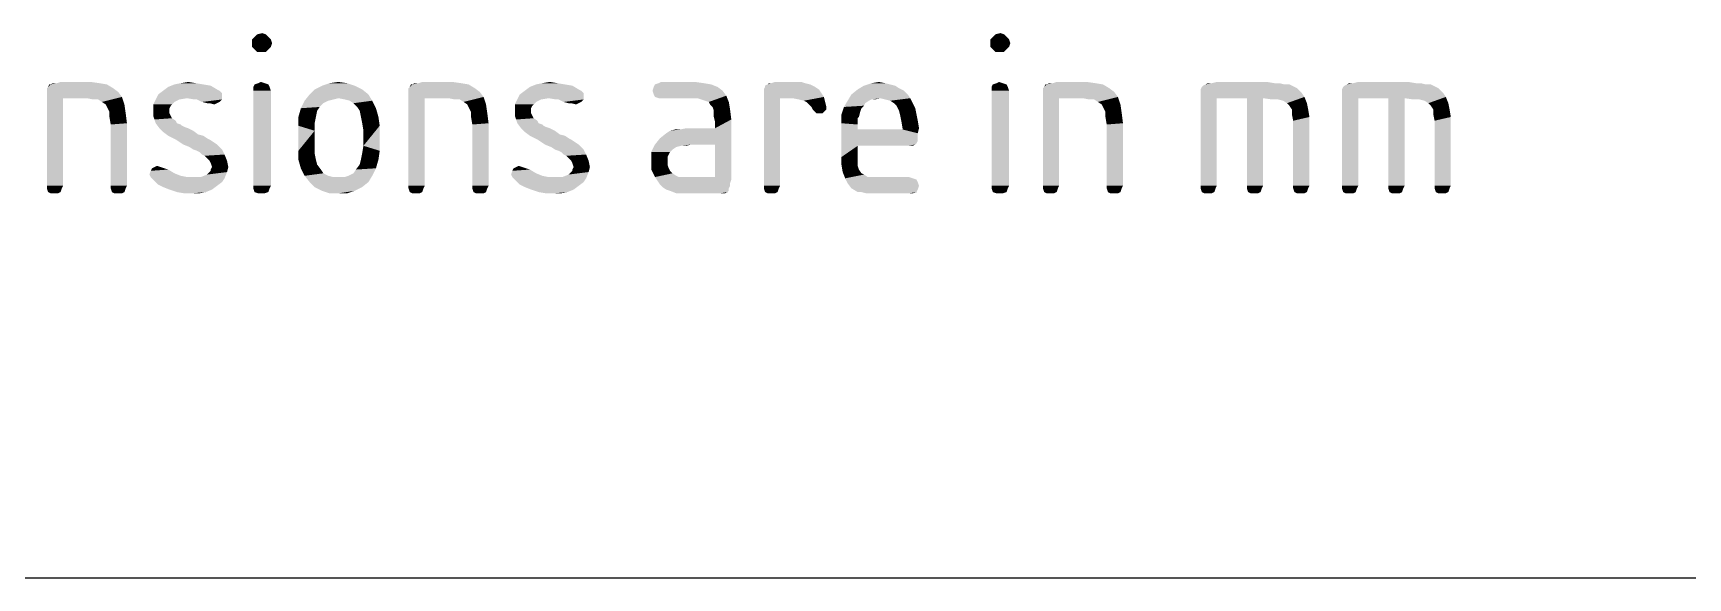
# Model space of a CAD drawing. Header units: millimetres. Extents: x 0 to 420, y 0 to 297.
# Drawn here: x 309.56 to 346.59, y 0 to 12.19 of the extents above; entities that cross this region are included whole.
import ezdxf

# ---------------------------------------------------------------- set-up
doc = ezdxf.new("R2010")
doc.units = ezdxf.units.MM
doc.header["$LTSCALE"] = 23.1
doc.layers.get('0').update_dxf_attribs({"linetype": 'CONTINUOUS'})

msp = doc.modelspace()

# ---------------------------------------------------------------- linework, layer by layer
at = {"color": 7, "linetype": 'Continuous'}
msp.add_line((0, 0), (420, 0), dxfattribs=at)
at = {"color": 2, "linetype": 'Continuous'}
for points in [[(314.824, 12.102), (314.46, 12.046), (314.516, 12.102)], [(314.46, 12.046), (314.824, 12.102), (314.88, 12.046)], [(314.88, 12.046), (314.46, 11.962), (314.46, 12.046)], [(314.46, 11.962), (314.88, 12.046), (314.908, 11.962)], [(314.908, 11.962), (314.46, 11.878), (314.46, 11.962)], [(314.46, 11.878), (314.908, 11.962), (314.88, 11.878)], [(314.88, 11.878), (314.516, 11.822), (314.46, 11.878)], [(314.768, 12.158), (314.516, 12.102), (314.572, 12.158)], [(314.516, 12.102), (314.768, 12.158), (314.824, 12.102)], [(314.516, 11.822), (314.88, 11.878), (314.824, 11.822)], [(314.572, 12.158), (314.684, 12.186), (314.768, 12.158)], [(331.344, 12.102), (330.98, 12.046), (331.036, 12.102)], [(330.98, 12.046), (331.344, 12.102), (331.4, 12.046)], [(331.4, 12.046), (330.98, 11.962), (330.98, 12.046)], [(330.98, 11.962), (331.4, 12.046), (331.428, 11.962)], [(331.428, 11.962), (330.98, 11.878), (330.98, 11.962)], [(330.98, 11.878), (331.428, 11.962), (331.4, 11.878)], [(331.4, 11.878), (331.036, 11.822), (330.98, 11.878)], [(331.288, 12.158), (331.036, 12.102), (331.092, 12.158)], [(331.036, 12.102), (331.288, 12.158), (331.344, 12.102)], [(331.036, 11.822), (331.4, 11.878), (331.344, 11.822)], [(331.092, 12.158), (331.204, 12.186), (331.288, 12.158)], [(314.824, 11.822), (314.572, 11.766), (314.516, 11.822)], [(314.684, 11.766), (314.572, 11.766), (314.824, 11.822)], [(314.684, 11.766), (314.824, 11.822), (314.768, 11.766)], [(331.344, 11.822), (331.092, 11.766), (331.036, 11.822)], [(331.204, 11.766), (331.092, 11.766), (331.344, 11.822)], [(331.204, 11.766), (331.344, 11.822), (331.288, 11.766)], [(309.868, 10.954), (309.896, 10.982), (311.212, 11.038)], [(309.868, 10.954), (311.212, 11.038), (311.352, 10.954)], [(311.352, 10.954), (309.868, 10.898), (309.868, 10.954)], [(309.868, 10.898), (311.352, 10.954), (311.464, 10.87)], [(311.464, 10.87), (309.868, 10.814), (309.868, 10.898)], [(309.868, 10.814), (311.464, 10.87), (311.548, 10.758)], [(309.868, 10.814), (311.548, 10.758), (310.232, 10.73)], [(310.232, 10.73), (309.868, 8.77), (309.868, 10.814)], [(309.952, 11.038), (311.212, 11.038), (309.896, 10.982)], [(309.952, 11.038), (309.896, 10.982), (309.924, 11.038)], [(310.092, 11.066), (311.044, 11.066), (309.952, 11.038)], [(310.092, 11.066), (309.952, 11.038), (310.008, 11.066)], [(309.952, 11.038), (311.044, 11.066), (311.212, 11.038)], [(310.848, 11.094), (310.092, 11.066), (310.176, 11.094)], [(310.092, 11.066), (310.848, 11.094), (311.044, 11.066)], [(310.764, 10.73), (310.232, 10.73), (311.548, 10.758)], [(310.904, 10.702), (310.764, 10.73), (311.548, 10.758)], [(311.016, 10.702), (310.904, 10.702), (311.548, 10.758)], [(311.1, 10.646), (311.016, 10.702), (311.548, 10.758)], [(311.184, 10.59), (311.1, 10.646), (311.548, 10.758)], [(311.184, 10.59), (311.548, 10.758), (311.604, 10.59)], [(313.788, 10.786), (312.304, 10.702), (312.36, 10.814)], [(313.788, 10.786), (313.004, 10.73), (312.304, 10.702)], [(313.732, 10.898), (313.76, 10.87), (312.36, 10.814)], [(313.732, 10.898), (312.36, 10.814), (312.472, 10.898)], [(313.76, 10.87), (313.788, 10.842), (312.36, 10.814)], [(312.36, 10.814), (313.788, 10.842), (313.788, 10.786)], [(313.676, 10.926), (312.472, 10.898), (312.584, 10.982)], [(312.472, 10.898), (313.676, 10.926), (313.732, 10.898)], [(313.368, 11.038), (313.536, 11.01), (312.584, 10.982)], [(313.368, 11.038), (312.584, 10.982), (312.724, 11.038)], [(312.584, 10.982), (313.536, 11.01), (313.676, 10.926)], [(313.2, 11.066), (312.724, 11.038), (312.864, 11.066)], [(312.724, 11.038), (313.2, 11.066), (313.368, 11.038)], [(312.864, 11.066), (313.032, 11.094), (313.2, 11.066)], [(313.172, 10.702), (313.004, 10.73), (313.788, 10.786)], [(313.228, 10.702), (313.172, 10.702), (313.788, 10.786)], [(313.228, 10.702), (313.788, 10.786), (313.788, 10.702)], [(314.824, 11.038), (314.488, 10.982), (314.516, 11.038)], [(314.488, 10.982), (314.824, 11.038), (314.852, 10.982)], [(314.852, 10.982), (314.488, 10.898), (314.488, 10.982)], [(314.488, 10.898), (314.852, 10.982), (314.88, 10.898)], [(314.88, 10.898), (314.488, 8.77), (314.488, 10.898)], [(314.488, 8.77), (314.88, 10.898), (314.88, 8.77)], [(314.74, 11.066), (314.516, 11.038), (314.6, 11.066)], [(314.516, 11.038), (314.74, 11.066), (314.824, 11.038)], [(314.6, 11.066), (314.656, 11.094), (314.74, 11.066)], [(317.064, 10.814), (316.392, 10.73), (315.636, 10.674)], [(317.064, 10.814), (315.636, 10.674), (315.748, 10.814)], [(316.924, 10.926), (315.748, 10.814), (315.86, 10.926)], [(315.748, 10.814), (316.924, 10.926), (317.064, 10.814)], [(316.756, 11.01), (315.86, 10.926), (316.028, 11.01)], [(315.86, 10.926), (316.756, 11.01), (316.924, 10.926)], [(316.588, 11.066), (316.028, 11.01), (316.196, 11.066)], [(316.028, 11.01), (316.588, 11.066), (316.756, 11.01)], [(316.196, 11.066), (316.392, 11.094), (316.588, 11.066)], [(316.532, 10.702), (316.392, 10.73), (317.064, 10.814)], [(316.644, 10.674), (316.532, 10.702), (317.064, 10.814)], [(316.644, 10.674), (317.064, 10.814), (317.148, 10.674)], [(317.96, 10.954), (317.988, 10.982), (319.304, 11.038)], [(317.96, 10.954), (319.304, 11.038), (319.444, 10.954)], [(319.444, 10.954), (317.96, 10.898), (317.96, 10.954)], [(317.96, 10.898), (319.444, 10.954), (319.556, 10.87)], [(319.556, 10.87), (317.96, 10.814), (317.96, 10.898)], [(317.96, 10.814), (319.556, 10.87), (319.64, 10.758)], [(317.96, 10.814), (319.64, 10.758), (318.324, 10.73)], [(318.324, 10.73), (317.96, 8.77), (317.96, 10.814)], [(318.044, 11.038), (319.304, 11.038), (317.988, 10.982)], [(318.044, 11.038), (317.988, 10.982), (318.016, 11.038)], [(318.184, 11.066), (319.136, 11.066), (318.044, 11.038)], [(318.184, 11.066), (318.044, 11.038), (318.1, 11.066)], [(318.044, 11.038), (319.136, 11.066), (319.304, 11.038)], [(318.94, 11.094), (318.184, 11.066), (318.268, 11.094)], [(318.184, 11.066), (318.94, 11.094), (319.136, 11.066)], [(318.856, 10.73), (318.324, 10.73), (319.64, 10.758)], [(318.996, 10.702), (318.856, 10.73), (319.64, 10.758)], [(319.108, 10.702), (318.996, 10.702), (319.64, 10.758)], [(319.192, 10.646), (319.108, 10.702), (319.64, 10.758)], [(319.276, 10.59), (319.192, 10.646), (319.64, 10.758)], [(319.276, 10.59), (319.64, 10.758), (319.696, 10.59)], [(321.88, 10.786), (320.396, 10.702), (320.452, 10.814)], [(321.88, 10.786), (321.096, 10.73), (320.396, 10.702)], [(321.824, 10.898), (321.852, 10.87), (320.452, 10.814)], [(321.824, 10.898), (320.452, 10.814), (320.564, 10.898)], [(321.852, 10.87), (321.88, 10.842), (320.452, 10.814)], [(320.452, 10.814), (321.88, 10.842), (321.88, 10.786)], [(321.768, 10.926), (320.564, 10.898), (320.676, 10.982)], [(320.564, 10.898), (321.768, 10.926), (321.824, 10.898)], [(321.46, 11.038), (321.628, 11.01), (320.676, 10.982)], [(321.46, 11.038), (320.676, 10.982), (320.816, 11.038)], [(320.676, 10.982), (321.628, 11.01), (321.768, 10.926)], [(321.292, 11.066), (320.816, 11.038), (320.956, 11.066)], [(320.816, 11.038), (321.292, 11.066), (321.46, 11.038)], [(320.956, 11.066), (321.124, 11.094), (321.292, 11.066)], [(321.264, 10.702), (321.096, 10.73), (321.88, 10.786)], [(321.32, 10.702), (321.264, 10.702), (321.88, 10.786)], [(321.32, 10.702), (321.88, 10.786), (321.88, 10.702)], [(324.876, 10.982), (323.42, 10.898), (323.448, 10.982)], [(323.42, 10.898), (324.876, 10.982), (324.988, 10.898)], [(324.988, 10.898), (323.448, 10.814), (323.42, 10.898)], [(324.736, 11.038), (323.448, 10.982), (323.476, 11.038)], [(323.448, 10.982), (324.736, 11.038), (324.876, 10.982)], [(323.448, 10.814), (324.988, 10.898), (325.072, 10.786)], [(325.072, 10.786), (323.476, 10.758), (323.448, 10.814)], [(324.568, 11.066), (323.476, 11.038), (323.56, 11.066)], [(323.476, 11.038), (324.568, 11.066), (324.736, 11.038)], [(323.56, 10.73), (323.476, 10.758), (325.072, 10.786)], [(324.372, 11.094), (323.56, 11.066), (323.616, 11.094)], [(323.56, 11.066), (324.372, 11.094), (324.568, 11.066)], [(323.616, 10.73), (323.56, 10.73), (325.072, 10.786)], [(324.428, 10.73), (323.616, 10.73), (325.072, 10.786)], [(324.512, 10.702), (324.428, 10.73), (325.072, 10.786)], [(324.596, 10.674), (324.512, 10.702), (325.072, 10.786)], [(324.68, 10.646), (324.596, 10.674), (325.072, 10.786)], [(324.68, 10.646), (325.072, 10.786), (325.128, 10.646)], [(327.06, 10.982), (325.912, 10.926), (325.94, 10.982)], [(325.912, 10.926), (327.06, 10.982), (327.144, 10.926)], [(327.144, 10.926), (325.912, 10.87), (325.912, 10.926)], [(325.912, 10.87), (327.144, 10.926), (327.2, 10.842)], [(327.2, 10.842), (325.912, 10.814), (325.912, 10.87)], [(325.912, 10.814), (327.2, 10.842), (327.256, 10.758)], [(325.912, 10.814), (327.256, 10.758), (326.276, 10.73)], [(326.276, 10.73), (325.912, 8.77), (325.912, 10.814)], [(326.948, 11.038), (325.94, 11.01), (325.996, 11.038)], [(325.94, 10.982), (325.94, 11.01), (326.948, 11.038)], [(325.94, 10.982), (326.948, 11.038), (327.06, 10.982)], [(326.08, 11.066), (326.836, 11.066), (325.996, 11.038)], [(326.08, 11.066), (325.996, 11.038), (326.024, 11.066)], [(325.996, 11.038), (326.836, 11.066), (326.948, 11.038)], [(326.752, 11.094), (326.08, 11.066), (326.164, 11.094)], [(326.08, 11.066), (326.752, 11.094), (326.836, 11.066)], [(326.556, 10.73), (326.276, 10.73), (327.256, 10.758)], [(326.696, 10.702), (326.556, 10.73), (327.256, 10.758)], [(326.808, 10.674), (326.696, 10.702), (327.256, 10.758)], [(326.864, 10.646), (326.808, 10.674), (327.256, 10.758)], [(326.864, 10.646), (327.256, 10.758), (327.284, 10.646)], [(329.132, 10.814), (328.516, 10.73), (327.788, 10.674)], [(329.132, 10.814), (327.788, 10.674), (327.872, 10.814)], [(329.048, 10.898), (327.872, 10.814), (328.012, 10.926)], [(327.872, 10.814), (329.048, 10.898), (329.132, 10.814)], [(328.852, 11.01), (328.936, 10.954), (328.012, 10.926)], [(328.852, 11.01), (328.012, 10.926), (328.152, 11.01)], [(328.012, 10.926), (328.936, 10.954), (329.048, 10.898)], [(328.628, 11.066), (328.74, 11.038), (328.152, 11.01)], [(328.628, 11.066), (328.152, 11.01), (328.32, 11.066)], [(328.152, 11.01), (328.74, 11.038), (328.852, 11.01)], [(328.32, 11.066), (328.488, 11.094), (328.628, 11.066)], [(328.516, 10.73), (329.132, 10.814), (329.188, 10.73)], [(331.344, 11.038), (331.008, 10.982), (331.036, 11.038)], [(331.008, 10.982), (331.344, 11.038), (331.372, 10.982)], [(331.372, 10.982), (331.008, 10.898), (331.008, 10.982)], [(331.008, 10.898), (331.372, 10.982), (331.4, 10.898)], [(331.4, 10.898), (331.008, 8.77), (331.008, 10.898)], [(331.008, 8.77), (331.4, 10.898), (331.4, 8.77)], [(331.26, 11.066), (331.036, 11.038), (331.12, 11.066)], [(331.036, 11.038), (331.26, 11.066), (331.344, 11.038)], [(331.12, 11.066), (331.176, 11.094), (331.26, 11.066)], [(332.156, 10.954), (332.184, 10.982), (333.5, 11.038)], [(332.156, 10.954), (333.5, 11.038), (333.64, 10.954)], [(333.64, 10.954), (332.156, 10.898), (332.156, 10.954)], [(332.156, 10.898), (333.64, 10.954), (333.752, 10.87)], [(333.752, 10.87), (332.156, 10.814), (332.156, 10.898)], [(332.156, 10.814), (333.752, 10.87), (333.836, 10.758)], [(332.156, 10.814), (333.836, 10.758), (332.52, 10.73)], [(332.52, 10.73), (332.156, 8.77), (332.156, 10.814)], [(332.24, 11.038), (333.5, 11.038), (332.184, 10.982)], [(332.24, 11.038), (332.184, 10.982), (332.212, 11.038)], [(332.38, 11.066), (333.332, 11.066), (332.24, 11.038)], [(332.38, 11.066), (332.24, 11.038), (332.296, 11.066)], [(332.24, 11.038), (333.332, 11.066), (333.5, 11.038)], [(333.136, 11.094), (332.38, 11.066), (332.464, 11.094)], [(332.38, 11.066), (333.136, 11.094), (333.332, 11.066)], [(333.052, 10.73), (332.52, 10.73), (333.836, 10.758)], [(333.192, 10.702), (333.052, 10.73), (333.836, 10.758)], [(333.304, 10.702), (333.192, 10.702), (333.836, 10.758)], [(333.388, 10.646), (333.304, 10.702), (333.836, 10.758)], [(333.472, 10.59), (333.388, 10.646), (333.836, 10.758)], [(333.472, 10.59), (333.836, 10.758), (333.892, 10.59)], [(337.84, 10.954), (335.684, 10.926), (335.712, 10.982)], [(335.684, 10.87), (335.684, 10.926), (337.84, 10.954)], [(335.684, 10.87), (337.84, 10.954), (337.952, 10.842)], [(337.952, 10.842), (335.684, 10.786), (335.684, 10.87)], [(335.684, 10.786), (337.952, 10.842), (338.008, 10.758)], [(335.684, 10.786), (338.008, 10.758), (336.048, 10.73)], [(336.048, 10.73), (335.684, 8.77), (335.684, 10.786)], [(335.712, 10.982), (335.74, 11.01), (337.672, 11.038)], [(335.712, 10.982), (337.672, 11.038), (337.84, 10.954)], [(337.56, 11.038), (337.672, 11.038), (335.74, 11.01)], [(337.56, 11.038), (335.74, 11.01), (335.796, 11.038)], [(337.336, 11.066), (337.448, 11.066), (335.796, 11.038)], [(335.936, 11.066), (337.336, 11.066), (335.796, 11.038)], [(335.936, 11.066), (335.796, 11.038), (335.852, 11.066)], [(335.796, 11.038), (337.448, 11.066), (337.56, 11.038)], [(337.168, 11.094), (335.936, 11.066), (336.048, 11.094)], [(335.936, 11.066), (337.168, 11.094), (337.336, 11.066)], [(336.72, 10.73), (336.048, 10.73), (338.008, 10.758)], [(337.084, 10.73), (336.72, 10.73), (338.008, 10.758)], [(337.28, 10.702), (337.084, 10.73), (338.008, 10.758)], [(337.42, 10.702), (337.28, 10.702), (338.008, 10.758)], [(337.532, 10.674), (337.42, 10.702), (338.008, 10.758)], [(337.616, 10.618), (337.532, 10.674), (338.008, 10.758)], [(337.616, 10.618), (338.008, 10.758), (338.064, 10.618)], [(341.004, 10.954), (338.848, 10.926), (338.876, 10.982)], [(338.848, 10.87), (338.848, 10.926), (341.004, 10.954)], [(338.848, 10.87), (341.004, 10.954), (341.116, 10.842)], [(341.116, 10.842), (338.848, 10.786), (338.848, 10.87)], [(338.848, 10.786), (341.116, 10.842), (341.172, 10.758)], [(338.848, 10.786), (341.172, 10.758), (339.212, 10.73)], [(339.212, 10.73), (338.848, 8.77), (338.848, 10.786)], [(338.876, 10.982), (338.904, 11.01), (340.836, 11.038)], [(338.876, 10.982), (340.836, 11.038), (341.004, 10.954)], [(340.724, 11.038), (340.836, 11.038), (338.904, 11.01)], [(340.724, 11.038), (338.904, 11.01), (338.96, 11.038)], [(340.5, 11.066), (340.612, 11.066), (338.96, 11.038)], [(339.1, 11.066), (340.5, 11.066), (338.96, 11.038)], [(339.1, 11.066), (338.96, 11.038), (339.016, 11.066)], [(338.96, 11.038), (340.612, 11.066), (340.724, 11.038)], [(340.332, 11.094), (339.1, 11.066), (339.212, 11.094)], [(339.1, 11.066), (340.332, 11.094), (340.5, 11.066)], [(339.884, 10.73), (339.212, 10.73), (341.172, 10.758)], [(340.248, 10.73), (339.884, 10.73), (341.172, 10.758)], [(340.444, 10.702), (340.248, 10.73), (341.172, 10.758)], [(340.584, 10.702), (340.444, 10.702), (341.172, 10.758)], [(340.696, 10.674), (340.584, 10.702), (341.172, 10.758)], [(340.78, 10.618), (340.696, 10.674), (341.172, 10.758)], [(340.78, 10.618), (341.172, 10.758), (341.228, 10.618)], [(309.868, 8.77), (310.232, 10.73), (310.232, 8.77)], [(311.604, 10.59), (311.212, 10.534), (311.184, 10.59)], [(311.268, 10.422), (311.212, 10.534), (311.604, 10.59)], [(311.268, 10.422), (311.604, 10.59), (311.632, 10.394)], [(311.632, 10.394), (311.268, 10.31), (311.268, 10.422)], [(311.268, 10.31), (311.632, 10.394), (311.66, 10.17)], [(312.836, 10.702), (312.724, 10.646), (312.248, 10.59)], [(312.836, 10.702), (312.248, 10.59), (312.304, 10.702)], [(312.248, 10.59), (312.724, 10.646), (312.668, 10.59)], [(312.668, 10.59), (312.64, 10.562), (312.248, 10.45)], [(312.668, 10.59), (312.248, 10.45), (312.248, 10.59)], [(312.64, 10.562), (312.612, 10.506), (312.248, 10.45)], [(312.248, 10.45), (312.612, 10.506), (312.612, 10.45)], [(312.612, 10.45), (312.612, 10.394), (312.248, 10.338)], [(312.612, 10.45), (312.248, 10.338), (312.248, 10.45)], [(312.248, 10.338), (312.612, 10.394), (312.64, 10.338)], [(312.304, 10.702), (313.004, 10.73), (312.836, 10.702)], [(313.788, 10.702), (313.34, 10.646), (313.228, 10.702)], [(313.34, 10.646), (313.788, 10.702), (313.732, 10.646)], [(313.732, 10.646), (313.452, 10.618), (313.34, 10.646)], [(313.508, 10.618), (313.452, 10.618), (313.732, 10.646)], [(313.508, 10.618), (313.732, 10.646), (313.676, 10.618)], [(313.676, 10.618), (313.62, 10.59), (313.508, 10.618)], [(315.916, 10.45), (315.496, 10.31), (315.552, 10.506)], [(315.496, 10.31), (315.916, 10.45), (315.888, 10.31)], [(316.168, 10.674), (316.056, 10.618), (315.552, 10.506)], [(316.168, 10.674), (315.552, 10.506), (315.636, 10.674)], [(316.056, 10.618), (315.972, 10.534), (315.552, 10.506)], [(315.552, 10.506), (315.972, 10.534), (315.916, 10.45)], [(316.392, 10.73), (316.28, 10.702), (315.636, 10.674)], [(315.636, 10.674), (316.28, 10.702), (316.168, 10.674)], [(317.148, 10.674), (316.728, 10.618), (316.644, 10.674)], [(316.812, 10.534), (316.728, 10.618), (317.148, 10.674)], [(316.812, 10.534), (317.148, 10.674), (317.232, 10.506)], [(317.232, 10.506), (316.868, 10.45), (316.812, 10.534)], [(316.896, 10.31), (316.868, 10.45), (317.232, 10.506)], [(316.896, 10.31), (317.232, 10.506), (317.288, 10.31)], [(317.96, 8.77), (318.324, 10.73), (318.324, 8.77)], [(319.696, 10.59), (319.304, 10.534), (319.276, 10.59)], [(319.36, 10.422), (319.304, 10.534), (319.696, 10.59)], [(319.36, 10.422), (319.696, 10.59), (319.724, 10.394)], [(319.724, 10.394), (319.36, 10.31), (319.36, 10.422)], [(319.36, 10.31), (319.724, 10.394), (319.752, 10.17)], [(320.928, 10.702), (320.816, 10.646), (320.34, 10.59)], [(320.928, 10.702), (320.34, 10.59), (320.396, 10.702)], [(320.34, 10.59), (320.816, 10.646), (320.76, 10.59)], [(320.76, 10.59), (320.732, 10.562), (320.34, 10.45)], [(320.76, 10.59), (320.34, 10.45), (320.34, 10.59)], [(320.732, 10.562), (320.704, 10.506), (320.34, 10.45)], [(320.34, 10.45), (320.704, 10.506), (320.704, 10.45)], [(320.704, 10.45), (320.704, 10.394), (320.34, 10.338)], [(320.704, 10.45), (320.34, 10.338), (320.34, 10.45)], [(320.34, 10.338), (320.704, 10.394), (320.732, 10.338)], [(320.396, 10.702), (321.096, 10.73), (320.928, 10.702)], [(321.88, 10.702), (321.432, 10.646), (321.32, 10.702)], [(321.432, 10.646), (321.88, 10.702), (321.824, 10.646)], [(321.824, 10.646), (321.544, 10.618), (321.432, 10.646)], [(321.6, 10.618), (321.544, 10.618), (321.824, 10.646)], [(321.6, 10.618), (321.824, 10.646), (321.768, 10.618)], [(321.768, 10.618), (321.712, 10.59), (321.6, 10.618)], [(325.128, 10.646), (324.708, 10.59), (324.68, 10.646)], [(324.764, 10.534), (324.708, 10.59), (325.128, 10.646)], [(324.764, 10.534), (325.128, 10.646), (325.156, 10.478)], [(325.156, 10.478), (324.792, 10.45), (324.764, 10.534)], [(324.792, 10.31), (324.792, 10.45), (325.156, 10.478)], [(324.792, 10.31), (325.156, 10.478), (325.184, 10.254)], [(325.912, 8.77), (326.276, 10.73), (326.276, 8.77)], [(327.284, 10.646), (326.92, 10.59), (326.864, 10.646)], [(326.976, 10.534), (326.92, 10.59), (327.284, 10.646)], [(326.976, 10.534), (327.284, 10.646), (327.312, 10.534)], [(327.312, 10.534), (327.004, 10.478), (326.976, 10.534)], [(327.004, 10.478), (327.312, 10.534), (327.312, 10.478)], [(327.312, 10.478), (327.06, 10.422), (327.004, 10.478)], [(327.06, 10.422), (327.312, 10.478), (327.256, 10.422)], [(327.256, 10.422), (327.088, 10.394), (327.06, 10.422)], [(327.144, 10.394), (327.088, 10.394), (327.256, 10.422)], [(327.144, 10.394), (327.256, 10.422), (327.228, 10.394)], [(328.096, 10.506), (327.648, 10.366), (327.704, 10.534)], [(328.096, 10.506), (328.068, 10.422), (327.648, 10.366)], [(327.648, 10.366), (328.068, 10.422), (328.04, 10.31)], [(328.264, 10.674), (328.18, 10.618), (327.704, 10.534)], [(328.264, 10.674), (327.704, 10.534), (327.788, 10.674)], [(328.18, 10.618), (328.152, 10.562), (327.704, 10.534)], [(327.704, 10.534), (328.152, 10.562), (328.096, 10.506)], [(328.516, 10.73), (328.32, 10.702), (327.788, 10.674)], [(327.788, 10.674), (328.32, 10.702), (328.264, 10.674)], [(328.32, 10.702), (328.516, 10.73), (328.404, 10.702)], [(329.188, 10.73), (328.628, 10.702), (328.516, 10.73)], [(328.74, 10.674), (328.628, 10.702), (329.188, 10.73)], [(328.824, 10.618), (328.74, 10.674), (329.188, 10.73)], [(328.824, 10.618), (329.188, 10.73), (329.244, 10.618)], [(329.244, 10.618), (328.88, 10.562), (328.824, 10.618)], [(328.88, 10.562), (329.244, 10.618), (329.3, 10.506)], [(329.3, 10.506), (328.936, 10.45), (328.88, 10.562)], [(328.936, 10.45), (329.3, 10.506), (329.328, 10.366)], [(329.328, 10.366), (328.964, 10.338), (328.936, 10.45)], [(332.156, 8.77), (332.52, 10.73), (332.52, 8.77)], [(333.892, 10.59), (333.5, 10.534), (333.472, 10.59)], [(333.556, 10.422), (333.5, 10.534), (333.892, 10.59)], [(333.556, 10.422), (333.892, 10.59), (333.92, 10.394)], [(333.92, 10.394), (333.556, 10.31), (333.556, 10.422)], [(333.556, 10.31), (333.92, 10.394), (333.948, 10.17)], [(335.684, 8.77), (336.048, 10.73), (336.048, 8.77)], [(337.084, 10.73), (336.72, 8.77), (336.72, 10.73)], [(336.72, 8.77), (337.084, 10.73), (337.084, 8.77)], [(338.064, 10.618), (337.672, 10.562), (337.616, 10.618)], [(337.728, 10.478), (337.672, 10.562), (338.064, 10.618)], [(337.728, 10.478), (338.064, 10.618), (338.092, 10.478)], [(338.092, 10.478), (337.728, 10.366), (337.728, 10.478)], [(337.728, 10.366), (338.092, 10.478), (338.12, 10.31)], [(338.848, 8.77), (339.212, 10.73), (339.212, 8.77)], [(340.248, 10.73), (339.884, 8.77), (339.884, 10.73)], [(339.884, 8.77), (340.248, 10.73), (340.248, 8.77)], [(341.228, 10.618), (340.836, 10.562), (340.78, 10.618)], [(340.892, 10.478), (340.836, 10.562), (341.228, 10.618)], [(340.892, 10.478), (341.228, 10.618), (341.256, 10.478)], [(341.256, 10.478), (340.892, 10.366), (340.892, 10.478)], [(340.892, 10.366), (341.256, 10.478), (341.284, 10.31)], [(311.66, 10.17), (311.296, 10.142), (311.268, 10.31)], [(311.296, 8.77), (311.296, 10.142), (311.66, 10.17)], [(311.296, 8.77), (311.66, 10.17), (311.66, 8.77)], [(312.64, 10.338), (312.276, 10.254), (312.248, 10.338)], [(312.64, 10.338), (312.668, 10.282), (312.276, 10.254)], [(312.276, 10.254), (312.668, 10.282), (312.752, 10.226)], [(312.752, 10.226), (312.304, 10.17), (312.276, 10.254)], [(312.304, 10.17), (312.752, 10.226), (312.78, 10.17)], [(312.78, 10.17), (312.388, 10.058), (312.304, 10.17)], [(312.78, 10.17), (312.864, 10.142), (312.388, 10.058)], [(312.864, 10.142), (312.892, 10.114), (312.388, 10.058)], [(312.892, 10.114), (312.948, 10.086), (312.388, 10.058)], [(312.388, 10.058), (312.948, 10.086), (313.032, 10.058)], [(313.032, 10.058), (312.472, 9.974), (312.388, 10.058)], [(313.032, 10.058), (313.144, 10.002), (312.472, 9.974)], [(312.472, 9.974), (313.144, 10.002), (313.256, 9.918)], [(315.888, 10.31), (315.86, 10.17), (315.496, 10.114)], [(315.888, 10.31), (315.496, 10.114), (315.496, 10.31)], [(315.496, 10.114), (315.86, 10.17), (315.86, 10.002)], [(315.86, 10.002), (315.496, 9.554), (315.496, 10.114)], [(315.86, 10.002), (315.86, 9.666), (315.496, 9.554)], [(317.288, 10.31), (316.924, 10.17), (316.896, 10.31)], [(316.924, 10.17), (317.288, 10.31), (317.316, 10.114)], [(317.316, 10.114), (316.952, 10.002), (316.924, 10.17)], [(316.952, 9.666), (316.952, 10.002), (317.316, 10.114)], [(316.952, 9.666), (317.316, 10.114), (317.316, 9.554)], [(319.752, 10.17), (319.388, 10.142), (319.36, 10.31)], [(319.388, 8.77), (319.388, 10.142), (319.752, 10.17)], [(319.388, 8.77), (319.752, 10.17), (319.752, 8.77)], [(320.732, 10.338), (320.368, 10.254), (320.34, 10.338)], [(320.732, 10.338), (320.76, 10.282), (320.368, 10.254)], [(320.368, 10.254), (320.76, 10.282), (320.844, 10.226)], [(320.844, 10.226), (320.396, 10.17), (320.368, 10.254)], [(320.396, 10.17), (320.844, 10.226), (320.872, 10.17)], [(320.872, 10.17), (320.48, 10.058), (320.396, 10.17)], [(320.872, 10.17), (320.956, 10.142), (320.48, 10.058)], [(320.956, 10.142), (320.984, 10.114), (320.48, 10.058)], [(320.984, 10.114), (321.04, 10.086), (320.48, 10.058)], [(320.48, 10.058), (321.04, 10.086), (321.124, 10.058)], [(321.124, 10.058), (320.564, 9.974), (320.48, 10.058)], [(321.124, 10.058), (321.236, 10.002), (320.564, 9.974)], [(320.564, 9.974), (321.236, 10.002), (321.348, 9.918)], [(323.476, 9.694), (323.588, 9.834), (324.82, 10.058)], [(324.288, 9.694), (323.476, 9.694), (324.82, 10.058)], [(323.588, 9.834), (323.728, 9.946), (324.82, 10.058)], [(323.728, 9.946), (323.812, 10.002), (324.82, 10.058)], [(323.812, 10.002), (324.036, 10.03), (324.82, 10.058)], [(324.036, 10.03), (323.812, 10.002), (323.924, 10.03)], [(324.82, 10.058), (324.036, 10.03), (324.176, 10.058)], [(324.288, 9.694), (324.82, 10.058), (325.184, 10.254)], [(324.82, 9.694), (324.288, 9.694), (325.184, 10.254)], [(325.184, 10.254), (324.82, 10.198), (324.792, 10.31)], [(324.82, 10.058), (324.82, 10.198), (325.184, 10.254)], [(324.82, 8.966), (324.82, 9.694), (325.184, 10.254)], [(324.82, 8.966), (325.184, 10.254), (325.184, 8.91)], [(328.04, 10.31), (327.648, 10.17), (327.648, 10.366)], [(328.04, 10.31), (328.012, 10.282), (327.648, 10.17)], [(328.012, 10.282), (328.012, 10.226), (327.648, 10.17)], [(327.648, 10.17), (328.012, 10.226), (328.012, 10.142)], [(328.012, 10.142), (327.648, 9.414), (327.648, 10.17)], [(328.012, 10.142), (328.012, 10.03), (327.648, 9.414)], [(328.012, 10.03), (328.012, 9.666), (327.648, 9.414)], [(329.02, 10.03), (329.356, 9.946), (328.012, 9.666)], [(328.012, 10.03), (329.02, 10.03), (328.012, 9.666)], [(328.964, 10.338), (329.328, 10.366), (329.356, 10.226)], [(329.356, 10.226), (328.992, 10.198), (328.964, 10.338)], [(328.992, 10.198), (329.356, 10.226), (329.384, 10.058)], [(329.384, 10.058), (329.02, 10.03), (328.992, 10.198)], [(329.02, 10.03), (329.384, 10.058), (329.356, 9.946)], [(333.948, 10.17), (333.584, 10.142), (333.556, 10.31)], [(333.584, 8.77), (333.584, 10.142), (333.948, 10.17)], [(333.584, 8.77), (333.948, 10.17), (333.948, 8.77)], [(338.12, 10.31), (337.756, 10.226), (337.728, 10.366)], [(337.756, 8.77), (337.756, 10.226), (338.12, 10.31)], [(337.756, 8.77), (338.12, 10.31), (338.12, 8.77)], [(341.284, 10.31), (340.92, 10.226), (340.892, 10.366)], [(340.92, 8.77), (340.92, 10.226), (341.284, 10.31)], [(340.92, 8.77), (341.284, 10.31), (341.284, 8.77)], [(313.256, 9.918), (312.584, 9.89), (312.472, 9.974)], [(312.584, 9.89), (313.256, 9.918), (313.368, 9.89)], [(313.368, 9.89), (312.752, 9.806), (312.584, 9.89)], [(313.368, 9.89), (313.452, 9.834), (312.752, 9.806)], [(312.752, 9.806), (313.452, 9.834), (313.508, 9.806)], [(313.508, 9.806), (312.92, 9.694), (312.752, 9.806)], [(313.508, 9.806), (313.592, 9.75), (312.92, 9.694)], [(312.92, 9.694), (313.592, 9.75), (313.676, 9.694)], [(313.676, 9.694), (313.06, 9.638), (312.92, 9.694)], [(313.144, 9.582), (313.06, 9.638), (313.676, 9.694)], [(313.144, 9.582), (313.676, 9.694), (313.788, 9.582)], [(315.496, 9.554), (315.86, 9.666), (315.86, 9.498)], [(317.316, 9.554), (316.924, 9.498), (316.952, 9.666)], [(321.348, 9.918), (320.676, 9.89), (320.564, 9.974)], [(320.676, 9.89), (321.348, 9.918), (321.46, 9.89)], [(321.46, 9.89), (320.844, 9.806), (320.676, 9.89)], [(321.46, 9.89), (321.544, 9.834), (320.844, 9.806)], [(320.844, 9.806), (321.544, 9.834), (321.6, 9.806)], [(321.6, 9.806), (321.012, 9.694), (320.844, 9.806)], [(321.6, 9.806), (321.684, 9.75), (321.012, 9.694)], [(321.012, 9.694), (321.684, 9.75), (321.768, 9.694)], [(321.768, 9.694), (321.152, 9.638), (321.012, 9.694)], [(321.236, 9.582), (321.152, 9.638), (321.768, 9.694)], [(321.236, 9.582), (321.768, 9.694), (321.88, 9.582)], [(324.064, 9.666), (323.392, 9.526), (323.476, 9.694)], [(324.064, 9.666), (323.952, 9.638), (323.392, 9.526)], [(323.952, 9.638), (323.868, 9.582), (323.392, 9.526)], [(323.476, 9.694), (324.288, 9.694), (324.064, 9.666)], [(324.064, 9.666), (324.288, 9.694), (324.176, 9.666)], [(328.012, 9.666), (328.012, 9.47), (327.648, 9.414)], [(329.356, 9.946), (329.356, 9.862), (328.012, 9.666)], [(329.356, 9.862), (329.356, 9.778), (328.012, 9.666)], [(329.356, 9.778), (329.328, 9.722), (328.012, 9.666)], [(329.328, 9.722), (329.3, 9.694), (328.012, 9.666)], [(329.132, 9.666), (328.012, 9.666), (329.3, 9.694)], [(329.188, 9.666), (329.132, 9.666), (329.3, 9.694)], [(329.188, 9.666), (329.3, 9.694), (329.244, 9.666)], [(313.788, 9.582), (313.228, 9.554), (313.144, 9.582)], [(313.284, 9.526), (313.228, 9.554), (313.788, 9.582)], [(313.34, 9.47), (313.284, 9.526), (313.788, 9.582)], [(313.34, 9.47), (313.788, 9.582), (313.844, 9.47)], [(313.844, 9.47), (313.396, 9.442), (313.34, 9.47)], [(313.452, 9.386), (313.396, 9.442), (313.844, 9.47)], [(313.508, 9.33), (313.452, 9.386), (313.844, 9.47)], [(313.508, 9.33), (313.844, 9.47), (313.9, 9.33)], [(313.9, 9.33), (313.536, 9.274), (313.508, 9.33)], [(313.564, 9.19), (313.536, 9.274), (313.9, 9.33)], [(313.564, 9.19), (313.9, 9.33), (313.928, 9.19)], [(315.86, 9.498), (315.496, 9.358), (315.496, 9.554)], [(315.496, 9.358), (315.86, 9.498), (315.888, 9.358)], [(315.888, 9.358), (315.552, 9.162), (315.496, 9.358)], [(315.888, 9.358), (315.916, 9.246), (315.552, 9.162)], [(317.288, 9.358), (316.868, 9.246), (316.896, 9.358)], [(316.868, 9.246), (317.288, 9.358), (317.232, 9.162)], [(316.896, 9.358), (316.924, 9.498), (317.316, 9.554)], [(316.896, 9.358), (317.316, 9.554), (317.288, 9.358)], [(321.88, 9.582), (321.32, 9.554), (321.236, 9.582)], [(321.376, 9.526), (321.32, 9.554), (321.88, 9.582)], [(321.432, 9.47), (321.376, 9.526), (321.88, 9.582)], [(321.432, 9.47), (321.88, 9.582), (321.936, 9.47)], [(321.936, 9.47), (321.488, 9.442), (321.432, 9.47)], [(321.544, 9.386), (321.488, 9.442), (321.936, 9.47)], [(321.6, 9.33), (321.544, 9.386), (321.936, 9.47)], [(321.6, 9.33), (321.936, 9.47), (321.992, 9.33)], [(321.992, 9.33), (321.628, 9.274), (321.6, 9.33)], [(321.656, 9.19), (321.628, 9.274), (321.992, 9.33)], [(321.656, 9.19), (321.992, 9.33), (322.02, 9.19)], [(323.392, 9.526), (323.868, 9.582), (323.812, 9.526)], [(323.812, 9.526), (323.784, 9.47), (323.392, 9.33)], [(323.812, 9.526), (323.392, 9.33), (323.392, 9.526)], [(323.784, 9.47), (323.756, 9.414), (323.392, 9.33)], [(323.392, 9.33), (323.756, 9.414), (323.756, 9.33)], [(323.756, 9.33), (323.756, 9.246), (323.392, 9.134)], [(323.756, 9.33), (323.392, 9.134), (323.392, 9.33)], [(327.648, 9.414), (328.012, 9.47), (328.012, 9.33)], [(328.012, 9.33), (327.648, 9.246), (327.648, 9.414)], [(327.648, 9.246), (328.012, 9.33), (328.012, 9.218)], [(312.724, 9.05), (312.164, 9.022), (312.192, 9.106)], [(312.164, 9.022), (312.724, 9.05), (312.864, 8.994)], [(312.864, 8.994), (312.192, 8.966), (312.164, 9.022)], [(312.5, 9.162), (312.584, 9.134), (312.192, 9.106)], [(312.5, 9.162), (312.192, 9.106), (312.22, 9.162)], [(312.192, 9.106), (312.584, 9.134), (312.724, 9.05)], [(312.192, 8.966), (312.864, 8.994), (313.004, 8.966)], [(313.004, 8.966), (312.276, 8.882), (312.192, 8.966)], [(312.416, 9.19), (312.22, 9.162), (312.276, 9.19)], [(312.22, 9.162), (312.416, 9.19), (312.5, 9.162)], [(312.276, 9.19), (312.332, 9.218), (312.416, 9.19)], [(313.312, 8.966), (313.844, 8.938), (312.276, 8.882)], [(313.172, 8.966), (313.312, 8.966), (312.276, 8.882)], [(313.004, 8.966), (313.172, 8.966), (312.276, 8.882)], [(312.276, 8.882), (313.844, 8.938), (313.788, 8.854)], [(313.312, 8.966), (313.452, 9.022), (313.9, 9.078)], [(313.312, 8.966), (313.9, 9.078), (313.844, 8.938)], [(313.452, 9.022), (313.48, 9.05), (313.9, 9.078)], [(313.9, 9.078), (313.48, 9.05), (313.536, 9.106)], [(313.928, 9.19), (313.536, 9.134), (313.564, 9.19)], [(313.536, 9.106), (313.536, 9.134), (313.928, 9.19)], [(313.536, 9.106), (313.928, 9.19), (313.9, 9.078)], [(315.552, 9.162), (315.916, 9.246), (316, 9.134)], [(316, 9.134), (315.636, 8.994), (315.552, 9.162)], [(316, 9.134), (316.056, 9.05), (315.636, 8.994)], [(315.636, 8.994), (316.056, 9.05), (316.168, 8.994)], [(316.168, 8.994), (315.748, 8.854), (315.636, 8.994)], [(316.168, 8.994), (316.28, 8.966), (315.748, 8.854)], [(315.748, 8.854), (316.532, 8.966), (317.148, 8.994)], [(315.748, 8.854), (317.148, 8.994), (317.064, 8.854)], [(316.392, 8.966), (316.532, 8.966), (315.748, 8.854)], [(316.28, 8.966), (316.392, 8.966), (315.748, 8.854)], [(317.148, 8.994), (316.532, 8.966), (316.616, 8.994)], [(316.616, 8.994), (316.728, 9.05), (317.232, 9.162)], [(316.616, 8.994), (317.232, 9.162), (317.148, 8.994)], [(316.728, 9.05), (316.784, 9.134), (317.232, 9.162)], [(317.232, 9.162), (316.784, 9.134), (316.868, 9.246)], [(320.816, 9.05), (320.256, 9.022), (320.284, 9.106)], [(320.256, 9.022), (320.816, 9.05), (320.956, 8.994)], [(320.956, 8.994), (320.284, 8.966), (320.256, 9.022)], [(320.592, 9.162), (320.676, 9.134), (320.284, 9.106)], [(320.592, 9.162), (320.284, 9.106), (320.312, 9.162)], [(320.284, 9.106), (320.676, 9.134), (320.816, 9.05)], [(320.284, 8.966), (320.956, 8.994), (321.096, 8.966)], [(321.096, 8.966), (320.368, 8.882), (320.284, 8.966)], [(320.508, 9.19), (320.312, 9.162), (320.368, 9.19)], [(320.312, 9.162), (320.508, 9.19), (320.592, 9.162)], [(320.368, 9.19), (320.424, 9.218), (320.508, 9.19)], [(321.404, 8.966), (321.936, 8.938), (320.368, 8.882)], [(321.264, 8.966), (321.404, 8.966), (320.368, 8.882)], [(321.096, 8.966), (321.264, 8.966), (320.368, 8.882)], [(320.368, 8.882), (321.936, 8.938), (321.88, 8.854)], [(321.404, 8.966), (321.544, 9.022), (321.992, 9.078)], [(321.404, 8.966), (321.992, 9.078), (321.936, 8.938)], [(321.544, 9.022), (321.572, 9.05), (321.992, 9.078)], [(321.992, 9.078), (321.572, 9.05), (321.628, 9.106)], [(322.02, 9.19), (321.628, 9.134), (321.656, 9.19)], [(321.628, 9.106), (321.628, 9.134), (322.02, 9.19)], [(321.628, 9.106), (322.02, 9.19), (321.992, 9.078)], [(323.756, 9.246), (323.784, 9.162), (323.392, 9.134)], [(323.392, 9.134), (323.784, 9.162), (323.812, 9.106)], [(323.812, 9.106), (323.476, 8.966), (323.392, 9.134)], [(323.812, 9.106), (323.868, 9.05), (323.476, 8.966)], [(323.868, 9.05), (323.952, 8.994), (323.476, 8.966)], [(323.476, 8.966), (323.952, 8.994), (324.008, 8.966)], [(324.008, 8.966), (323.532, 8.882), (323.476, 8.966)], [(324.82, 8.966), (325.184, 8.91), (323.532, 8.882)], [(324.204, 8.966), (324.82, 8.966), (323.532, 8.882)], [(324.12, 8.966), (324.204, 8.966), (323.532, 8.882)], [(324.008, 8.966), (324.12, 8.966), (323.532, 8.882)], [(323.532, 8.882), (325.184, 8.91), (325.156, 8.826)], [(328.012, 9.218), (327.676, 9.078), (327.648, 9.246)], [(328.012, 9.218), (328.04, 9.134), (327.676, 9.078)], [(327.676, 9.078), (328.04, 9.134), (328.096, 9.05)], [(328.096, 9.05), (327.732, 8.938), (327.676, 9.078)], [(328.096, 9.05), (328.152, 9.022), (327.732, 8.938)], [(328.152, 9.022), (328.236, 8.966), (327.732, 8.938)], [(328.46, 8.966), (329.16, 8.966), (327.732, 8.938)], [(328.348, 8.966), (328.46, 8.966), (327.732, 8.938)], [(328.236, 8.966), (328.348, 8.966), (327.732, 8.938)], [(327.732, 8.938), (329.16, 8.966), (329.244, 8.938)], [(329.244, 8.938), (327.788, 8.826), (327.732, 8.938)], [(329.244, 8.938), (329.328, 8.91), (327.788, 8.826)], [(329.328, 8.91), (329.356, 8.854), (327.788, 8.826)], [(310.232, 8.77), (309.868, 8.714), (309.868, 8.77)], [(309.868, 8.714), (310.232, 8.77), (310.204, 8.714)], [(310.204, 8.714), (309.896, 8.63), (309.868, 8.714)], [(309.896, 8.63), (310.204, 8.714), (310.176, 8.63)], [(310.176, 8.63), (309.952, 8.602), (309.896, 8.63)], [(310.036, 8.602), (309.952, 8.602), (310.176, 8.63)], [(310.036, 8.602), (310.176, 8.63), (310.12, 8.602)], [(311.66, 8.77), (311.296, 8.714), (311.296, 8.77)], [(311.296, 8.714), (311.66, 8.77), (311.632, 8.714)], [(311.632, 8.714), (311.324, 8.63), (311.296, 8.714)], [(311.324, 8.63), (311.632, 8.714), (311.604, 8.63)], [(311.604, 8.63), (311.38, 8.602), (311.324, 8.63)], [(311.464, 8.602), (311.38, 8.602), (311.604, 8.63)], [(311.464, 8.602), (311.604, 8.63), (311.548, 8.602)], [(313.788, 8.854), (312.36, 8.798), (312.276, 8.882)], [(312.36, 8.798), (313.788, 8.854), (313.676, 8.77)], [(313.676, 8.77), (312.472, 8.742), (312.36, 8.798)], [(312.612, 8.686), (312.472, 8.742), (313.676, 8.77)], [(312.612, 8.686), (313.676, 8.77), (313.564, 8.686)], [(313.564, 8.686), (312.78, 8.63), (312.612, 8.686)], [(312.78, 8.63), (313.564, 8.686), (313.424, 8.63)], [(313.424, 8.63), (312.948, 8.602), (312.78, 8.63)], [(313.116, 8.602), (312.948, 8.602), (313.424, 8.63)], [(313.116, 8.602), (313.424, 8.63), (313.284, 8.602)], [(314.88, 8.77), (314.488, 8.714), (314.488, 8.77)], [(314.488, 8.714), (314.88, 8.77), (314.852, 8.714)], [(314.852, 8.714), (314.516, 8.63), (314.488, 8.714)], [(314.516, 8.63), (314.852, 8.714), (314.824, 8.63)], [(314.824, 8.63), (314.6, 8.602), (314.516, 8.63)], [(314.656, 8.602), (314.6, 8.602), (314.824, 8.63)], [(314.656, 8.602), (314.824, 8.63), (314.74, 8.602)], [(317.064, 8.854), (315.86, 8.742), (315.748, 8.854)], [(315.86, 8.742), (317.064, 8.854), (316.924, 8.742)], [(316.924, 8.742), (316.028, 8.658), (315.86, 8.742)], [(316.028, 8.658), (316.924, 8.742), (316.756, 8.658)], [(316.756, 8.658), (316.196, 8.602), (316.028, 8.658)], [(316.392, 8.602), (316.196, 8.602), (316.756, 8.658)], [(316.392, 8.602), (316.756, 8.658), (316.588, 8.602)], [(318.324, 8.77), (317.96, 8.714), (317.96, 8.77)], [(317.96, 8.714), (318.324, 8.77), (318.296, 8.714)], [(318.296, 8.714), (317.988, 8.63), (317.96, 8.714)], [(317.988, 8.63), (318.296, 8.714), (318.268, 8.63)], [(318.268, 8.63), (318.044, 8.602), (317.988, 8.63)], [(318.128, 8.602), (318.044, 8.602), (318.268, 8.63)], [(318.128, 8.602), (318.268, 8.63), (318.212, 8.602)], [(319.752, 8.77), (319.388, 8.714), (319.388, 8.77)], [(319.388, 8.714), (319.752, 8.77), (319.724, 8.714)], [(319.724, 8.714), (319.416, 8.63), (319.388, 8.714)], [(319.416, 8.63), (319.724, 8.714), (319.696, 8.63)], [(319.696, 8.63), (319.472, 8.602), (319.416, 8.63)], [(319.556, 8.602), (319.472, 8.602), (319.696, 8.63)], [(319.556, 8.602), (319.696, 8.63), (319.64, 8.602)], [(321.88, 8.854), (320.452, 8.798), (320.368, 8.882)], [(320.452, 8.798), (321.88, 8.854), (321.768, 8.77)], [(321.768, 8.77), (320.564, 8.742), (320.452, 8.798)], [(320.704, 8.686), (320.564, 8.742), (321.768, 8.77)], [(320.704, 8.686), (321.768, 8.77), (321.656, 8.686)], [(321.656, 8.686), (320.872, 8.63), (320.704, 8.686)], [(320.872, 8.63), (321.656, 8.686), (321.516, 8.63)], [(321.516, 8.63), (321.04, 8.602), (320.872, 8.63)], [(321.208, 8.602), (321.04, 8.602), (321.516, 8.63)], [(321.208, 8.602), (321.516, 8.63), (321.376, 8.602)], [(325.156, 8.826), (323.588, 8.798), (323.532, 8.882)], [(323.588, 8.798), (325.156, 8.826), (325.156, 8.77)], [(325.156, 8.77), (323.644, 8.742), (323.588, 8.798)], [(323.644, 8.742), (325.156, 8.77), (325.128, 8.714)], [(325.128, 8.714), (323.728, 8.686), (323.644, 8.742)], [(323.812, 8.658), (323.728, 8.686), (325.128, 8.714)], [(323.812, 8.658), (325.128, 8.714), (325.128, 8.658)], [(325.128, 8.658), (323.952, 8.602), (323.812, 8.658)], [(325.128, 8.658), (325.1, 8.63), (323.952, 8.602)], [(324.092, 8.602), (323.952, 8.602), (325.1, 8.63)], [(324.288, 8.602), (324.092, 8.602), (325.1, 8.63)], [(324.932, 8.602), (324.288, 8.602), (325.1, 8.63)], [(324.988, 8.602), (324.932, 8.602), (325.1, 8.63)], [(324.988, 8.602), (325.1, 8.63), (325.044, 8.602)], [(326.276, 8.77), (325.912, 8.714), (325.912, 8.77)], [(325.912, 8.714), (326.276, 8.77), (326.248, 8.714)], [(326.248, 8.714), (325.94, 8.63), (325.912, 8.714)], [(325.94, 8.63), (326.248, 8.714), (326.22, 8.63)], [(326.22, 8.63), (325.996, 8.602), (325.94, 8.63)], [(326.08, 8.602), (325.996, 8.602), (326.22, 8.63)], [(326.08, 8.602), (326.22, 8.63), (326.164, 8.602)], [(327.788, 8.826), (329.356, 8.854), (329.384, 8.77)], [(329.384, 8.77), (327.872, 8.714), (327.788, 8.826)], [(327.872, 8.714), (329.384, 8.77), (329.356, 8.686)], [(329.356, 8.686), (328.012, 8.63), (327.872, 8.714)], [(328.096, 8.63), (328.012, 8.63), (329.356, 8.686)], [(328.096, 8.63), (329.356, 8.686), (329.328, 8.63)], [(329.328, 8.63), (328.208, 8.602), (328.096, 8.63)], [(328.32, 8.602), (328.208, 8.602), (329.328, 8.63)], [(328.46, 8.602), (328.32, 8.602), (329.328, 8.63)], [(329.16, 8.602), (328.46, 8.602), (329.328, 8.63)], [(329.16, 8.602), (329.328, 8.63), (329.244, 8.602)], [(331.4, 8.77), (331.008, 8.714), (331.008, 8.77)], [(331.008, 8.714), (331.4, 8.77), (331.372, 8.714)], [(331.372, 8.714), (331.036, 8.63), (331.008, 8.714)], [(331.036, 8.63), (331.372, 8.714), (331.344, 8.63)], [(331.344, 8.63), (331.12, 8.602), (331.036, 8.63)], [(331.176, 8.602), (331.12, 8.602), (331.344, 8.63)], [(331.176, 8.602), (331.344, 8.63), (331.26, 8.602)], [(332.52, 8.77), (332.156, 8.714), (332.156, 8.77)], [(332.156, 8.714), (332.52, 8.77), (332.492, 8.714)], [(332.492, 8.714), (332.184, 8.63), (332.156, 8.714)], [(332.184, 8.63), (332.492, 8.714), (332.464, 8.63)], [(332.464, 8.63), (332.24, 8.602), (332.184, 8.63)], [(332.324, 8.602), (332.24, 8.602), (332.464, 8.63)], [(332.324, 8.602), (332.464, 8.63), (332.408, 8.602)], [(333.948, 8.77), (333.584, 8.714), (333.584, 8.77)], [(333.584, 8.714), (333.948, 8.77), (333.92, 8.714)], [(333.92, 8.714), (333.612, 8.63), (333.584, 8.714)], [(333.612, 8.63), (333.92, 8.714), (333.892, 8.63)], [(333.892, 8.63), (333.668, 8.602), (333.612, 8.63)], [(333.752, 8.602), (333.668, 8.602), (333.892, 8.63)], [(333.752, 8.602), (333.892, 8.63), (333.836, 8.602)], [(336.048, 8.77), (335.684, 8.714), (335.684, 8.77)], [(335.684, 8.714), (336.048, 8.77), (336.02, 8.714)], [(336.02, 8.714), (335.712, 8.63), (335.684, 8.714)], [(335.712, 8.63), (336.02, 8.714), (335.992, 8.63)], [(335.992, 8.63), (335.768, 8.602), (335.712, 8.63)], [(335.852, 8.602), (335.768, 8.602), (335.992, 8.63)], [(335.852, 8.602), (335.992, 8.63), (335.936, 8.602)], [(337.084, 8.77), (336.72, 8.714), (336.72, 8.77)], [(336.72, 8.714), (337.084, 8.77), (337.056, 8.714)], [(337.056, 8.714), (336.748, 8.63), (336.72, 8.714)], [(336.748, 8.63), (337.056, 8.714), (337.028, 8.63)], [(337.028, 8.63), (336.804, 8.602), (336.748, 8.63)], [(336.888, 8.602), (336.804, 8.602), (337.028, 8.63)], [(336.888, 8.602), (337.028, 8.63), (336.972, 8.602)], [(338.12, 8.77), (337.756, 8.714), (337.756, 8.77)], [(337.756, 8.714), (338.12, 8.77), (338.092, 8.714)], [(338.092, 8.714), (337.784, 8.63), (337.756, 8.714)], [(337.784, 8.63), (338.092, 8.714), (338.064, 8.63)], [(338.064, 8.63), (337.84, 8.602), (337.784, 8.63)], [(337.924, 8.602), (337.84, 8.602), (338.064, 8.63)], [(337.924, 8.602), (338.064, 8.63), (338.008, 8.602)], [(339.212, 8.77), (338.848, 8.714), (338.848, 8.77)], [(338.848, 8.714), (339.212, 8.77), (339.184, 8.714)], [(339.184, 8.714), (338.876, 8.63), (338.848, 8.714)], [(338.876, 8.63), (339.184, 8.714), (339.156, 8.63)], [(339.156, 8.63), (338.932, 8.602), (338.876, 8.63)], [(339.016, 8.602), (338.932, 8.602), (339.156, 8.63)], [(339.016, 8.602), (339.156, 8.63), (339.1, 8.602)], [(340.248, 8.77), (339.884, 8.714), (339.884, 8.77)], [(339.884, 8.714), (340.248, 8.77), (340.22, 8.714)], [(340.22, 8.714), (339.912, 8.63), (339.884, 8.714)], [(339.912, 8.63), (340.22, 8.714), (340.192, 8.63)], [(340.192, 8.63), (339.968, 8.602), (339.912, 8.63)], [(340.052, 8.602), (339.968, 8.602), (340.192, 8.63)], [(340.052, 8.602), (340.192, 8.63), (340.136, 8.602)], [(341.284, 8.77), (340.92, 8.714), (340.92, 8.77)], [(340.92, 8.714), (341.284, 8.77), (341.256, 8.714)], [(341.256, 8.714), (340.948, 8.63), (340.92, 8.714)], [(340.948, 8.63), (341.256, 8.714), (341.228, 8.63)], [(341.228, 8.63), (341.004, 8.602), (340.948, 8.63)], [(341.088, 8.602), (341.004, 8.602), (341.228, 8.63)], [(341.088, 8.602), (341.228, 8.63), (341.172, 8.602)]]:
    msp.add_solid(points, dxfattribs=at)

doc.saveas('drawing.dxf')
